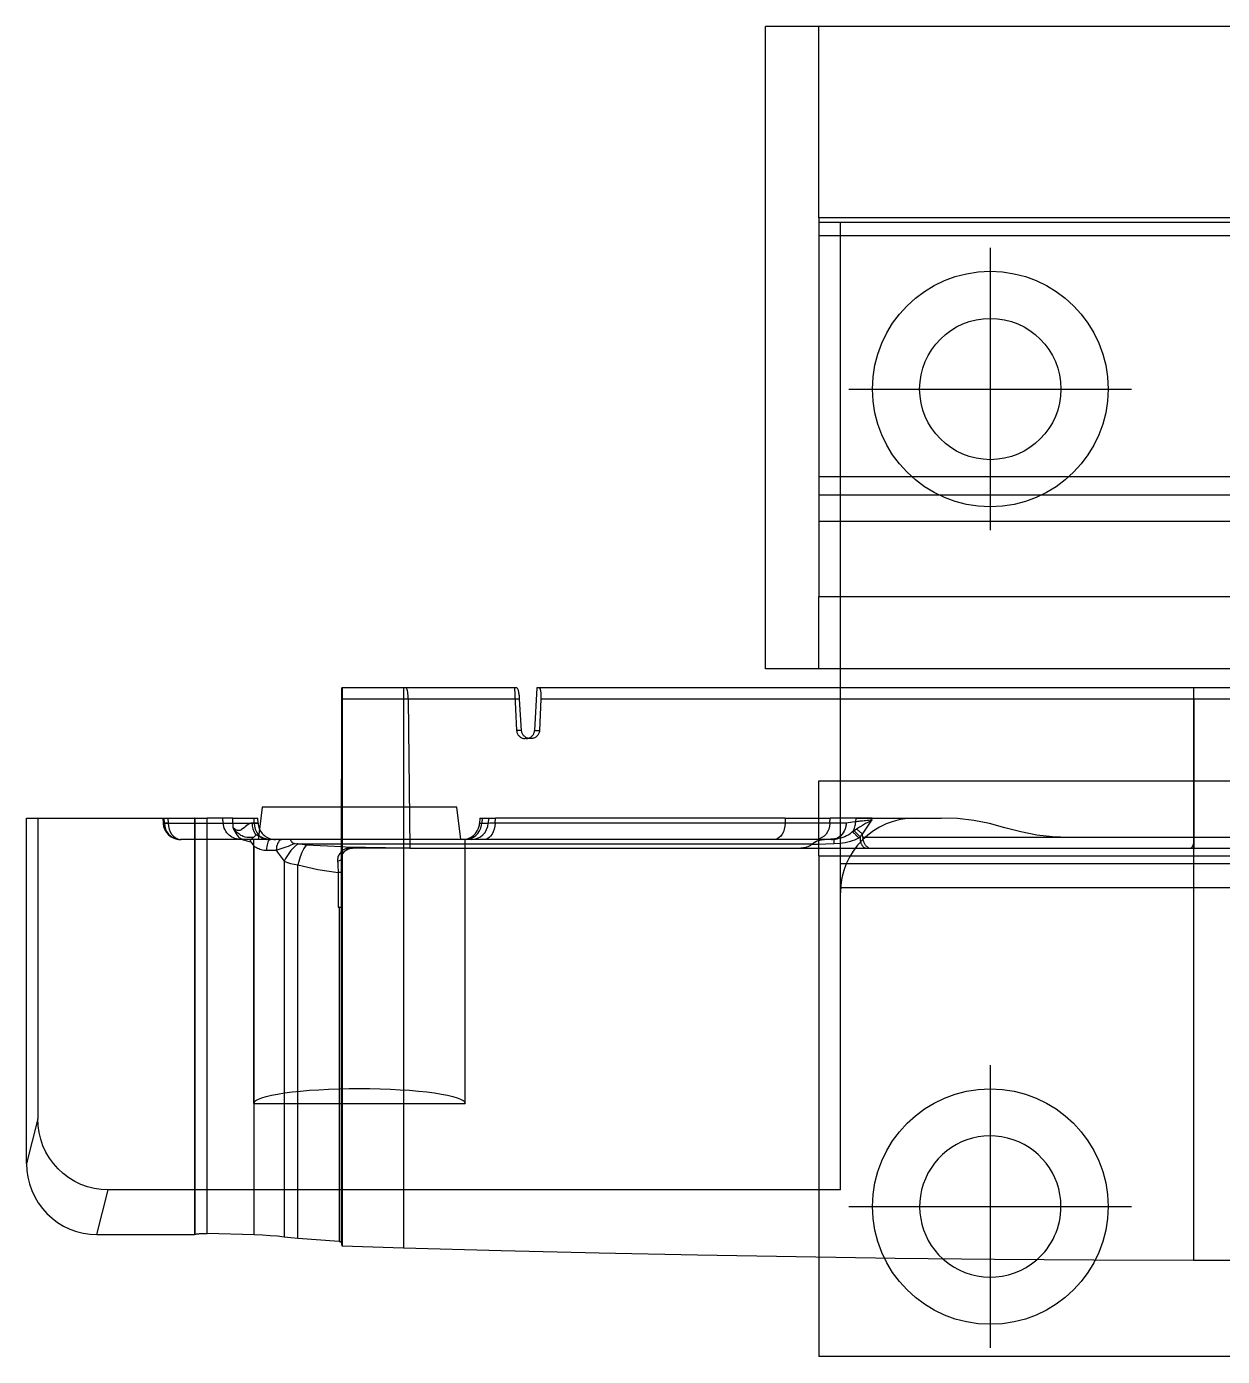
# Model space of a CAD drawing. Header units: millimetres. Extents: x 632 to 3922, y 1402 to 2001.
# Drawn here: x 3139.19 to 3167.1, y 1902.07 to 1933.12 of the extents above; entities that cross this region are included whole.
import ezdxf
from ezdxf.lldxf.tags import DXFTag

# ---------------------------------------------------------------- set-up
doc = ezdxf.new("R2010")
doc.units = ezdxf.units.MM
for name, color, linetype in [('7', 7, 'Continuous'), ('8', 8, 'Continuous'), ('CE', 1, 'CENTER'), ('H1', 2, 'HIDDEN')]:
    doc.layers.add(name, color=color, linetype=linetype)
tags = doc.linetypes.add('CENTER', pattern=[2, 1.25, -0.25, 0.25, -0.25]).pattern_tags.tags
tags[10:11] = [DXFTag(74, 4), DXFTag(75, 0), DXFTag(340, '0'), DXFTag(46, 1.0), DXFTag(50, 0.0), DXFTag(44, 0.0), DXFTag(45, 0.0)]
tags[8:9] = [DXFTag(74, 4), DXFTag(75, 0), DXFTag(340, '0'), DXFTag(46, 1.0), DXFTag(50, 0.0), DXFTag(44, 0.0), DXFTag(45, 0.0)]
tags[6:7] = [DXFTag(74, 4), DXFTag(75, 0), DXFTag(340, '0'), DXFTag(46, 1.0), DXFTag(50, 0.0), DXFTag(44, 0.0), DXFTag(45, 0.0)]
tags[4:5] = [DXFTag(74, 4), DXFTag(75, 0), DXFTag(340, '0'), DXFTag(46, 1.0), DXFTag(50, 0.0), DXFTag(44, 0.0), DXFTag(45, 0.0)]
tags = doc.linetypes.add('HIDDEN', pattern=[0.375, 0.25, -0.125]).pattern_tags.tags
tags[6:7] = [DXFTag(74, 4), DXFTag(75, 0), DXFTag(340, '0'), DXFTag(46, 1.0), DXFTag(50, 0.0), DXFTag(44, 0.0), DXFTag(45, 0.0)]
tags[4:5] = [DXFTag(74, 4), DXFTag(75, 0), DXFTag(340, '0'), DXFTag(46, 1.0), DXFTag(50, 0.0), DXFTag(44, 0.0), DXFTag(45, 0.0)]

msp = doc.modelspace()

# ---------------------------------------------------------------- linework, layer by layer
at = {"layer": '7'}
for p, q in [((3156.435, 1918.124), (3156.435, 1933.124)), ((3157.685, 1933.124), (3156.435, 1933.124)), ((3157.685, 1928.659), (3157.685, 1933.124)), ((3184.685, 1933.124), (3157.685, 1933.124)), ((3184.685, 1928.659), (3157.685, 1928.659)), ((3157.685, 1928.659), (3157.685, 1919.813)), ((3157.685, 1919.813), (3158.185, 1919.813)), ((3157.685, 1918.124), (3157.685, 1919.813)), ((3158.185, 1919.813), (3184.185, 1919.813)), ((3158.185, 1917.677), (3158.185, 1919.813)), ((3157.685, 1918.124), (3156.435, 1918.124)), ((3158.185, 1918.124), (3157.685, 1918.124)), ((3146.552, 1917.677), (3146.547, 1917.677)), ((3146.552, 1917.677), (3146.552, 1904.64)), ((3147.984, 1917.677), (3146.552, 1917.677)), ((3150.574, 1917.677), (3147.984, 1917.677)), ((3150.63, 1917.677), (3150.574, 1917.677)), ((3166.427, 1917.677), (3151.096, 1917.677)), ((3188.129, 1917.677), (3166.427, 1917.677)), ((3146.539, 1913.686), (3146.543, 1917.413)), ((3150.848, 1916.497), (3150.823, 1916.497)), ((3144.685, 1914.891), (3144.623, 1914.38)), ((3146.54, 1914.891), (3144.685, 1914.891)), ((3139.185, 1914.64), (3143.104, 1914.64)), ((3139.185, 1906.57), (3139.185, 1914.64)), ((3143.104, 1914.64), (3143.104, 1904.912)), ((3143.11, 1914.64), (3143.104, 1914.64)), ((3143.11, 1914.64), (3143.398, 1914.64)), ((3143.997, 1914.64), (3143.398, 1914.64)), ((3143.997, 1914.64), (3144.582, 1914.64)), ((3144.589, 1914.521), (3144.582, 1914.64)), ((3145.151, 1914.138), (3144.886, 1914.138)), ((3145.302, 1914.138), (3145.151, 1914.138)), ((3146.459, 1912.555), (3146.54, 1912.555)), ((3140.828, 1904.912), (3143.104, 1904.912)), ((3143.11, 1904.914), (3143.104, 1904.912)), ((3144.5, 1904.903), (3143.398, 1904.936)), ((3146.486, 1904.751), (3145.52, 1904.822)), ((3146.552, 1904.64), (3146.54, 1904.739)), ((3147.984, 1904.597), (3146.552, 1904.64)), ((3157.685, 1904.379), (3157.685, 1902.065)), ((3184.685, 1902.065), (3157.685, 1902.065))]:
    msp.add_line(p, q, dxfattribs=at)
for points in [[(3146.543, 1917.413, 0), (3146.543, 1917.439, 0), (3146.543, 1917.465, 0), (3146.543, 1917.491, 0), (3146.543, 1917.515, 0), (3146.543, 1917.539, 0), (3146.543, 1917.561, 0), (3146.544, 1917.582, 0), (3146.544, 1917.601, 0), (3146.544, 1917.618, 0), (3146.545, 1917.633, 0), (3146.545, 1917.647, 0), (3146.545, 1917.657, 0), (3146.546, 1917.666, 0), (3146.546, 1917.672, 0), (3146.547, 1917.675, 0), (3146.547, 1917.677, 0)], [(3150.574, 1917.677, 0), (3150.625, 1916.687, 0)], [(3150.696, 1917.413, 0), (3150.694, 1917.434, 0), (3150.693, 1917.455, 0), (3150.691, 1917.476, 0), (3150.689, 1917.497, 0), (3150.687, 1917.517, 0), (3150.684, 1917.536, 0), (3150.681, 1917.555, 0), (3150.677, 1917.573, 0), (3150.674, 1917.589, 0), (3150.67, 1917.605, 0), (3150.666, 1917.619, 0), (3150.662, 1917.632, 0), (3150.658, 1917.643, 0), (3150.653, 1917.653, 0), (3150.649, 1917.661, 0), (3150.644, 1917.668, 0), (3150.641, 1917.672, 0), (3150.637, 1917.674, 0), (3150.633, 1917.676, 0), (3150.63, 1917.677, 0)], [(3151.096, 1917.677, 0), (3151.045, 1916.687, 0)], [(3150.741, 1916.687, 0), (3150.696, 1917.413, 0)], [(3150.625, 1916.687, 0), (3150.627, 1916.67, 0), (3150.63, 1916.654, 0), (3150.634, 1916.637, 0), (3150.64, 1916.621, 0), (3150.647, 1916.606, 0), (3150.655, 1916.591, 0), (3150.664, 1916.577, 0), (3150.675, 1916.564, 0), (3150.686, 1916.552, 0), (3150.699, 1916.541, 0), (3150.712, 1916.531, 0), (3150.727, 1916.522, 0), (3150.742, 1916.515, 0), (3150.757, 1916.508, 0), (3150.773, 1916.503, 0), (3150.789, 1916.5, 0), (3150.806, 1916.498, 0), (3150.823, 1916.497, 0)], [(3150.859, 1916.515, 0), (3150.844, 1916.522, 0), (3150.83, 1916.531, 0), (3150.816, 1916.541, 0), (3150.804, 1916.552, 0), (3150.792, 1916.564, 0), (3150.781, 1916.577, 0), (3150.772, 1916.591, 0), (3150.763, 1916.606, 0), (3150.756, 1916.621, 0), (3150.75, 1916.637, 0), (3150.746, 1916.654, 0), (3150.743, 1916.67, 0), (3150.741, 1916.687, 0)], [(3150.848, 1916.497, 0), (3150.865, 1916.498, 0), (3150.881, 1916.5, 0), (3150.897, 1916.503, 0), (3150.913, 1916.508, 0), (3150.929, 1916.515, 0), (3150.944, 1916.522, 0), (3150.958, 1916.531, 0), (3150.971, 1916.541, 0), (3150.984, 1916.552, 0), (3150.996, 1916.564, 0), (3151.006, 1916.577, 0), (3151.016, 1916.591, 0), (3151.024, 1916.606, 0), (3151.031, 1916.622, 0), (3151.036, 1916.637, 0), (3151.041, 1916.654, 0), (3151.044, 1916.67, 0), (3151.045, 1916.687, 0)], [(3144.589, 1914.521, 0), (3144.589, 1914.518, 0)], [(3144.589, 1914.518, 0), (3144.592, 1914.485, 0), (3144.598, 1914.453, 0), (3144.607, 1914.421, 0), (3144.618, 1914.39, 0), (3144.632, 1914.36, 0), (3144.649, 1914.331, 0), (3144.667, 1914.304, 0), (3144.688, 1914.278, 0), (3144.712, 1914.254, 0), (3144.737, 1914.231, 0), (3144.765, 1914.211, 0), (3144.793, 1914.193, 0), (3144.824, 1914.177, 0), (3144.857, 1914.163, 0), (3144.89, 1914.152, 0), (3144.924, 1914.145, 0), (3144.96, 1914.14, 0), (3144.995, 1914.138, 0), (3145, 1914.138, 0)], [(3144.42, 1914.08, 0), (3144.418, 1914.083, 0), (3144.417, 1914.085, 0), (3144.415, 1914.088, 0), (3144.414, 1914.092, 0), (3144.413, 1914.095, 0), (3144.412, 1914.098, 0), (3144.412, 1914.101, 0), (3144.412, 1914.104, 0), (3144.412, 1914.108, 0), (3144.413, 1914.112, 0), (3144.414, 1914.116, 0), (3144.415, 1914.12, 0), (3144.417, 1914.123, 0), (3144.42, 1914.129, 0), (3144.423, 1914.135, 0), (3144.427, 1914.141, 0), (3144.432, 1914.146, 0), (3144.442, 1914.156, 0), (3144.452, 1914.165, 0), (3144.463, 1914.173, 0), (3144.474, 1914.181, 0)], [(3144.53, 1914.252, 0), (3144.53, 1914.251, 0), (3144.53, 1914.245, 0), (3144.528, 1914.239, 0), (3144.526, 1914.233, 0), (3144.524, 1914.227, 0), (3144.52, 1914.222, 0), (3144.515, 1914.215, 0), (3144.509, 1914.208, 0), (3144.502, 1914.201, 0), (3144.494, 1914.194, 0), (3144.485, 1914.187, 0), (3144.474, 1914.181, 0)], [(3144.42, 1914.08, 0), (3144.483, 1914, 0), (3144.496, 1913.984, 0), (3144.5, 1913.98, 0)], [(3145.434, 1914.043, 0), (3145.43, 1914.044, 0), (3145.425, 1914.044, 0), (3145.421, 1914.046, 0), (3145.417, 1914.047, 0), (3145.413, 1914.048, 0), (3145.409, 1914.051, 0), (3145.404, 1914.053, 0), (3145.4, 1914.056, 0), (3145.397, 1914.059, 0), (3145.39, 1914.065, 0), (3145.385, 1914.071, 0), (3145.38, 1914.077, 0), (3145.376, 1914.084, 0), (3145.369, 1914.095, 0), (3145.363, 1914.106, 0), (3145.358, 1914.115, 0), (3145.353, 1914.123, 0), (3145.349, 1914.128, 0), (3145.344, 1914.132, 0), (3145.337, 1914.135, 0), (3145.333, 1914.136, 0), (3145.328, 1914.137, 0), (3145.322, 1914.137, 0), (3145.316, 1914.137, 0), (3145.309, 1914.138, 0), (3145.302, 1914.138, 0)], [(3146.539, 1914.138, 0), (3146.008, 1914.138, 0), (3145.784, 1914.138, 0), (3145.302, 1914.138, 0)], [(3145.434, 1914.043, 0), (3145.458, 1914.041, 0), (3145.496, 1914.038, 0), (3145.502, 1914.037, 0)], [(3139.185, 1906.57, 0), (3139.193, 1906.409, 0), (3139.216, 1906.249, 0), (3139.255, 1906.093, 0), (3139.308, 1905.94, 0), (3139.376, 1905.794, 0), (3139.458, 1905.654, 0), (3139.553, 1905.523, 0), (3139.661, 1905.402, 0), (3139.78, 1905.292, 0), (3139.91, 1905.195, 0), (3140.048, 1905.11, 0), (3140.195, 1905.04, 0), (3140.348, 1904.984, 0), (3140.505, 1904.944, 0), (3140.666, 1904.92, 0), (3140.828, 1904.912, 0)], [(3143.11, 1904.914, 0), (3143.118, 1904.917, 0), (3143.128, 1904.92, 0), (3143.14, 1904.922, 0), (3143.154, 1904.925, 0), (3143.169, 1904.927, 0), (3143.186, 1904.929, 0), (3143.204, 1904.931, 0), (3143.223, 1904.933, 0), (3143.243, 1904.934, 0), (3143.264, 1904.935, 0), (3143.286, 1904.936, 0), (3143.308, 1904.937, 0), (3143.33, 1904.937, 0), (3143.353, 1904.937, 0), (3143.375, 1904.937, 0), (3143.398, 1904.936, 0)], [(3145.201, 1904.853, 0), (3145.046, 1904.87, 0), (3144.875, 1904.885, 0), (3144.692, 1904.896, 0), (3144.5, 1904.903, 0)], [(3145.52, 1904.822, 0), (3145.353, 1904.836, 0), (3145.201, 1904.853, 0)], [(3146.486, 1904.751, 0), (3146.497, 1904.75, 0), (3146.508, 1904.749, 0), (3146.517, 1904.748, 0), (3146.525, 1904.746, 0), (3146.531, 1904.744, 0), (3146.536, 1904.743, 0), (3146.538, 1904.741, 0), (3146.54, 1904.739, 0)], [(3166.427, 1904.303, 0), (3164.103, 1904.312, 0), (3161.782, 1904.33, 0), (3159.465, 1904.355, 0), (3157.153, 1904.388, 0), (3154.848, 1904.429, 0), (3152.55, 1904.477, 0), (3150.262, 1904.533, 0), (3147.984, 1904.597, 0)], [(3188.129, 1904.588, 0), (3185.449, 1904.516, 0), (3182.756, 1904.454, 0), (3180.051, 1904.402, 0), (3177.336, 1904.361, 0), (3174.614, 1904.331, 0), (3171.887, 1904.311, 0), (3169.157, 1904.302, 0), (3166.427, 1904.303, 0)]]:
    msp.add_polyline3d(points, dxfattribs=at)
msp.add_circle((3161.685, 1924.659), 1.65, dxfattribs=at)
msp.add_arc((3161.685, 1905.565), 1.65, 227.8719, 311.0613, dxfattribs=at)
at = {"layer": '8'}
for p, q in [((3147.984, 1917.677), (3147.984, 1904.597)), ((3166.427, 1917.677), (3166.427, 1904.303)), ((3150.741, 1916.687), (3150.625, 1916.687)), ((3143.11, 1914.64), (3143.11, 1904.914)), ((3143.398, 1904.936), (3143.398, 1914.64)), ((3144.008, 1914.413), (3143.997, 1914.64)), ((3144.5, 1904.903), (3144.5, 1913.98)), ((3144.786, 1913.887), (3145.014, 1913.887)), ((3145.201, 1913.633), (3145.201, 1904.853)), ((3145.52, 1904.822), (3145.52, 1913.543)), ((3146.539, 1913.686), (3146.539, 1913.686)), ((3146.54, 1913.365), (3146.459, 1913.365)), ((3146.459, 1913.365), (3146.459, 1912.555)), ((3146.54, 1912.555), (3146.54, 1913.365)), ((3146.486, 1912.555), (3146.486, 1904.751)), ((3146.54, 1904.739), (3146.54, 1912.555))]:
    msp.add_line(p, q, dxfattribs=at)
for points in [[(3144.449, 1914.522, 0), (3144.439, 1914.522, 0), (3144.429, 1914.52, 0), (3144.417, 1914.518, 0), (3144.406, 1914.514, 0), (3144.394, 1914.509, 0), (3144.382, 1914.503, 0), (3144.371, 1914.497, 0), (3144.356, 1914.487, 0), (3144.327, 1914.466, 0), (3144.299, 1914.442, 0), (3144.269, 1914.417, 0), (3144.239, 1914.392, 0), (3144.206, 1914.369, 0), (3144.197, 1914.363, 0), (3144.187, 1914.358, 0), (3144.177, 1914.354, 0), (3144.167, 1914.35, 0), (3144.158, 1914.348, 0), (3144.149, 1914.346, 0), (3144.141, 1914.346, 0), (3144.132, 1914.346, 0), (3144.124, 1914.346, 0), (3144.116, 1914.348, 0), (3144.107, 1914.35, 0), (3144.098, 1914.353, 0), (3144.09, 1914.357, 0), (3144.074, 1914.365, 0), (3144.06, 1914.374, 0), (3144.045, 1914.383, 0), (3144.008, 1914.413, 0)], [(3144.449, 1914.522, 0), (3144.455, 1914.452, 0), (3144.469, 1914.386, 0), (3144.491, 1914.324, 0), (3144.52, 1914.268, 0), (3144.53, 1914.252, 0)], [(3144.589, 1914.518, 0), (3144.589, 1914.518, 0), (3144.582, 1914.518, 0), (3144.566, 1914.519, 0), (3144.547, 1914.519, 0), (3144.525, 1914.52, 0), (3144.501, 1914.52, 0), (3144.476, 1914.521, 0), (3144.449, 1914.522, 0)], [(3144.474, 1914.181, 0), (3144.427, 1914.181, 0), (3144.38, 1914.183, 0), (3144.334, 1914.188, 0), (3144.288, 1914.196, 0), (3144.243, 1914.21, 0), (3144.215, 1914.221, 0), (3144.188, 1914.235, 0), (3144.162, 1914.251, 0), (3144.138, 1914.269, 0), (3144.115, 1914.288, 0), (3144.077, 1914.326, 0), (3144.043, 1914.367, 0), (3144.01, 1914.41, 0), (3144.008, 1914.413, 0)], [(3144.008, 1914.413, 0), (3144.009, 1914.41, 0), (3144.027, 1914.367, 0), (3144.046, 1914.324, 0), (3144.068, 1914.284, 0), (3144.094, 1914.246, 0), (3144.109, 1914.228, 0), (3144.126, 1914.211, 0), (3144.143, 1914.195, 0), (3144.174, 1914.172, 0), (3144.207, 1914.151, 0), (3144.241, 1914.133, 0), (3144.277, 1914.119, 0), (3144.348, 1914.096, 0), (3144.42, 1914.08, 0)], [(3144.886, 1914.138, 0), (3144.865, 1914.138, 0), (3144.844, 1914.14, 0), (3144.823, 1914.142, 0), (3144.801, 1914.146, 0), (3144.78, 1914.151, 0), (3144.758, 1914.157, 0), (3144.743, 1914.161, 0), (3144.704, 1914.175, 0), (3144.666, 1914.19, 0), (3144.627, 1914.207, 0), (3144.589, 1914.224, 0), (3144.53, 1914.252, 0)], [(3144.5, 1913.98, 0), (3144.525, 1913.964, 0), (3144.551, 1913.95, 0), (3144.577, 1913.937, 0), (3144.604, 1913.925, 0), (3144.633, 1913.914, 0), (3144.662, 1913.904, 0), (3144.692, 1913.897, 0), (3144.723, 1913.891, 0), (3144.755, 1913.888, 0), (3144.786, 1913.887, 0)], [(3144.886, 1914.138, 0), (3144.868, 1914.134, 0), (3144.851, 1914.122, 0), (3144.836, 1914.104, 0), (3144.821, 1914.079, 0), (3144.809, 1914.048, 0), (3144.799, 1914.012, 0), (3144.792, 1913.972, 0), (3144.787, 1913.93, 0), (3144.786, 1913.887, 0)], [(3145.151, 1914.138, 0), (3145.127, 1914.134, 0), (3145.104, 1914.122, 0), (3145.082, 1914.104, 0), (3145.063, 1914.079, 0), (3145.046, 1914.048, 0), (3145.032, 1914.012, 0), (3145.022, 1913.972, 0), (3145.016, 1913.93, 0), (3145.014, 1913.887, 0)], [(3145.014, 1913.887, 0), (3145.08, 1913.909, 0), (3145.149, 1913.932, 0), (3145.197, 1913.948, 0), (3145.247, 1913.966, 0), (3145.297, 1913.984, 0), (3145.331, 1913.998, 0), (3145.365, 1914.012, 0), (3145.4, 1914.027, 0), (3145.434, 1914.043, 0)], [(3145.014, 1913.887, 0), (3145.058, 1913.819, 0), (3145.104, 1913.755, 0), (3145.152, 1913.693, 0), (3145.201, 1913.633, 0)], [(3145.518, 1914.034, 0), (3145.435, 1913.961, 0), (3145.357, 1913.878, 0), (3145.289, 1913.788, 0), (3145.23, 1913.693, 0), (3145.201, 1913.633, 0)], [(3145.518, 1914.034, 0), (3145.502, 1914.037, 0)], [(3145.502, 1914.037, 0), (3145.966, 1914.037, 0), (3146.455, 1914.037, 0), (3146.539, 1914.037, 0)], [(3145.714, 1914.009, 0), (3145.615, 1914.018, 0), (3145.518, 1914.034, 0)], [(3145.714, 1914.009, 0), (3145.661, 1913.927, 0), (3145.614, 1913.833, 0), (3145.572, 1913.73, 0), (3145.539, 1913.622, 0), (3145.52, 1913.543, 0)], [(3146.539, 1913.965, 0), (3145.714, 1914.009, 0)], [(3146.539, 1913.86, 0), (3146.527, 1913.848, 0), (3146.511, 1913.83, 0), (3146.496, 1913.811, 0), (3146.483, 1913.791, 0), (3146.472, 1913.77, 0), (3146.463, 1913.748, 0), (3146.455, 1913.724, 0), (3146.45, 1913.701, 0), (3146.446, 1913.676, 0), (3146.445, 1913.652, 0), (3146.446, 1913.627, 0)], [(3145.201, 1913.633, 0), (3145.273, 1913.604, 0), (3145.349, 1913.579, 0), (3145.432, 1913.559, 0), (3145.52, 1913.543, 0)], [(3145.52, 1913.543, 0), (3145.986, 1913.439, 0), (3146.459, 1913.365, 0)], [(3146.539, 1913.686, 0), (3146.536, 1913.675, 0), (3146.529, 1913.664, 0), (3146.517, 1913.654, 0), (3146.502, 1913.645, 0), (3146.483, 1913.637, 0), (3146.462, 1913.63, 0), (3146.446, 1913.627, 0)], [(3146.446, 1913.627, 0), (3146.448, 1913.599, 0), (3146.45, 1913.57, 0), (3146.453, 1913.521, 0), (3146.455, 1913.471, 0), (3146.457, 1913.436, 0), (3146.458, 1913.4, 0), (3146.459, 1913.365, 0)], [(3146.54, 1913.365, 0), (3146.54, 1913.428, 0), (3146.54, 1913.49, 0), (3146.54, 1913.554, 0), (3146.539, 1913.615, 0), (3146.539, 1913.651, 0), (3146.539, 1913.686, 0)]]:
    msp.add_polyline3d(points, dxfattribs=at)
at = {"layer": 'CE'}
for p, q in [((3161.685, 1927.959), (3161.685, 1921.359)), ((3158.385, 1924.659), (3164.985, 1924.659)), ((3161.685, 1908.865), (3161.685, 1902.265)), ((3158.385, 1905.565), (3164.985, 1905.565))]:
    msp.add_line(p, q, dxfattribs=at)
at = {"layer": 'H1'}
for p, q in [((3157.685, 1928.559), (3158.185, 1928.559)), ((3158.185, 1928.559), (3184.185, 1928.559)), ((3158.185, 1928.245), (3158.185, 1928.559)), ((3157.685, 1928.245), (3158.185, 1928.245)), ((3158.185, 1928.245), (3184.185, 1928.245)), ((3158.185, 1919.813), (3158.185, 1928.245)), ((3157.685, 1922.617), (3158.185, 1922.617)), ((3158.185, 1922.617), (3184.185, 1922.617)), ((3157.685, 1922.186), (3158.185, 1922.186)), ((3158.185, 1922.186), (3184.185, 1922.186)), ((3157.685, 1921.57), (3158.185, 1921.57)), ((3158.185, 1921.57), (3184.185, 1921.57)), ((3184.185, 1918.124), (3158.185, 1918.124)), ((3158.185, 1914.64), (3158.185, 1917.677)), ((3148.092, 1917.413), (3146.543, 1917.413)), ((3150.696, 1917.413), (3148.092, 1917.413)), ((3148.092, 1917.413), (3148.13, 1913.937)), ((3166.435, 1917.413), (3151.191, 1917.413)), ((3193.862, 1917.413), (3166.435, 1917.413)), ((3166.435, 1917.413), (3166.439, 1913.937)), ((3151.045, 1916.687), (3151.161, 1916.687)), ((3150.966, 1916.497), (3150.848, 1916.497)), ((3157.685, 1915.511), (3158.185, 1915.511)), ((3157.685, 1913.754), (3157.685, 1915.511)), ((3158.185, 1915.511), (3184.185, 1915.511)), ((3149.229, 1914.891), (3146.54, 1914.891)), ((3149.321, 1914.138), (3149.229, 1914.891)), ((3139.445, 1914.64), (3139.445, 1907.613)), ((3142.366, 1914.64), (3142.373, 1914.515)), ((3142.401, 1914.518), (3142.394, 1914.64)), ((3142.489, 1914.518), (3142.401, 1914.518)), ((3142.482, 1914.64), (3142.489, 1914.518)), ((3142.489, 1914.518), (3144.5, 1914.518)), ((3143.398, 1914.64), (3143.398, 1914.64)), ((3143.776, 1914.518), (3143.769, 1914.64)), ((3149.812, 1914.518), (3149.963, 1914.518)), ((3149.969, 1914.64), (3149.963, 1914.518)), ((3156.894, 1914.518), (3150.121, 1914.518)), ((3156.899, 1914.64), (3150.129, 1914.64)), ((3156.899, 1914.64), (3156.894, 1914.518)), ((3157.94, 1914.518), (3157.945, 1914.64)), ((3158.32, 1914.518), (3157.94, 1914.518)), ((3158.546, 1914.64), (3157.945, 1914.64)), ((3158.185, 1913.579), (3158.185, 1914.64)), ((3158.925, 1914.64), (3160.54, 1914.64)), ((3158.925, 1914.64), (3158.925, 1914.64)), ((3144.623, 1914.38), (3144.593, 1914.138)), ((3163.512, 1914.188), (3158.707, 1914.188)), ((3166.448, 1914.188), (3163.512, 1914.188)), ((3194.554, 1914.188), (3166.448, 1914.188)), ((3144.808, 1914.138), (3142.797, 1914.138)), ((3144.493, 1907.975), (3144.493, 1914.138)), ((3146.785, 1913.937), (3146.791, 1913.937)), ((3148.13, 1913.937), (3146.791, 1913.937)), ((3148.13, 1913.937), (3166.439, 1913.937)), ((3149.421, 1907.975), (3149.421, 1914.138)), ((3157.819, 1914.138), (3157.811, 1914.138)), ((3157.835, 1914.138), (3157.819, 1914.138)), ((3157.979, 1914.138), (3157.835, 1914.138)), ((3157.979, 1914.138), (3157.979, 1914.138)), ((3166.439, 1913.937), (3193.978, 1913.937)), ((3157.685, 1913.754), (3158.185, 1913.754)), ((3157.685, 1913.754), (3157.685, 1904.379)), ((3158.185, 1913.754), (3184.185, 1913.754)), ((3158.185, 1913.579), (3184.185, 1913.579)), ((3158.185, 1912.89), (3158.185, 1913.579)), ((3158.19, 1913.017), (3184.185, 1913.017)), ((3158.185, 1905.955), (3158.185, 1912.89)), ((3144.493, 1907.975), (3149.421, 1907.975)), ((3139.445, 1907.613), (3139.185, 1906.57)), ((3140.828, 1904.912), (3141.088, 1905.955)), ((3158.185, 1905.955), (3141.088, 1905.955))]:
    msp.add_line(p, q, dxfattribs=at)
for points in [[(3148.092, 1917.413, 0), (3148.092, 1917.457, 0), (3148.09, 1917.5, 0), (3148.087, 1917.54, 0), (3148.082, 1917.577, 0), (3148.076, 1917.61, 0), (3148.068, 1917.636, 0), (3148.06, 1917.657, 0), (3148.052, 1917.67, 0), (3148.043, 1917.676, 0), (3148.04, 1917.677, 0)], [(3151.152, 1917.677, 0), (3151.156, 1917.676, 0), (3151.16, 1917.673, 0), (3151.165, 1917.669, 0), (3151.169, 1917.663, 0), (3151.172, 1917.655, 0), (3151.176, 1917.646, 0), (3151.179, 1917.634, 0), (3151.182, 1917.622, 0), (3151.184, 1917.608, 0), (3151.187, 1917.593, 0), (3151.189, 1917.577, 0), (3151.19, 1917.559, 0), (3151.191, 1917.541, 0), (3151.192, 1917.522, 0), (3151.193, 1917.502, 0), (3151.193, 1917.481, 0), (3151.193, 1917.465, 0), (3151.192, 1917.448, 0), (3151.192, 1917.43, 0), (3151.191, 1917.413, 0)], [(3166.435, 1917.413, 0), (3166.435, 1917.457, 0), (3166.435, 1917.5, 0), (3166.435, 1917.54, 0), (3166.435, 1917.577, 0), (3166.434, 1917.61, 0), (3166.434, 1917.636, 0), (3166.433, 1917.657, 0), (3166.432, 1917.67, 0), (3166.431, 1917.676, 0), (3166.431, 1917.677, 0)], [(3151.191, 1917.413, 0), (3151.161, 1916.687, 0)], [(3151.161, 1916.687, 0), (3151.16, 1916.67, 0), (3151.157, 1916.654, 0), (3151.153, 1916.637, 0), (3151.147, 1916.621, 0), (3151.14, 1916.606, 0), (3151.132, 1916.591, 0), (3151.123, 1916.577, 0), (3151.113, 1916.564, 0), (3151.101, 1916.552, 0), (3151.089, 1916.541, 0), (3151.075, 1916.531, 0), (3151.061, 1916.522, 0), (3151.047, 1916.515, 0), (3151.031, 1916.508, 0), (3151.015, 1916.503, 0), (3150.999, 1916.5, 0), (3150.982, 1916.498, 0), (3150.966, 1916.497, 0)], [(3150.894, 1916.503, 0), (3150.891, 1916.503, 0), (3150.875, 1916.508, 0), (3150.859, 1916.515, 0), (3150.859, 1916.515, 0)], [(3150.94, 1916.497, 0), (3150.924, 1916.498, 0), (3150.907, 1916.5, 0), (3150.894, 1916.503, 0)], [(3142.373, 1914.515, 0), (3142.381, 1914.515, 0), (3142.403, 1914.515, 0), (3142.44, 1914.516, 0), (3142.489, 1914.518, 0)], [(3142.401, 1914.518, 0), (3142.38, 1914.516, 0), (3142.373, 1914.515, 0)], [(3142.401, 1914.518, 0), (3142.41, 1914.449, 0), (3142.431, 1914.382, 0), (3142.462, 1914.32, 0), (3142.502, 1914.265, 0), (3142.552, 1914.218, 0), (3142.608, 1914.181, 0), (3142.669, 1914.155, 0), (3142.734, 1914.141, 0), (3142.78, 1914.138, 0)], [(3142.489, 1914.518, 0), (3142.496, 1914.449, 0), (3142.513, 1914.382, 0), (3142.538, 1914.32, 0), (3142.571, 1914.265, 0), (3142.611, 1914.218, 0), (3142.657, 1914.181, 0), (3142.707, 1914.155, 0), (3142.76, 1914.141, 0), (3142.797, 1914.138, 0)], [(3144.2, 1914.138, 0), (3144.162, 1914.139, 0), (3144.124, 1914.144, 0), (3144.087, 1914.152, 0), (3144.05, 1914.163, 0), (3144.014, 1914.178, 0), (3143.98, 1914.196, 0), (3143.947, 1914.217, 0), (3143.916, 1914.241, 0), (3143.887, 1914.267, 0), (3143.861, 1914.297, 0), (3143.838, 1914.329, 0), (3143.818, 1914.364, 0), (3143.801, 1914.4, 0), (3143.789, 1914.439, 0), (3143.78, 1914.478, 0), (3143.776, 1914.518, 0)], [(3144.5, 1914.518, 0), (3144.496, 1914.64, 0)], [(3144.5, 1914.518, 0), (3144.518, 1914.518, 0), (3144.535, 1914.519, 0), (3144.545, 1914.519, 0)], [(3144.5, 1914.518, 0), (3144.507, 1914.449, 0), (3144.524, 1914.382, 0), (3144.549, 1914.32, 0), (3144.582, 1914.265, 0), (3144.622, 1914.218, 0), (3144.643, 1914.2, 0)], [(3144.545, 1914.519, 0), (3144.551, 1914.519, 0), (3144.565, 1914.52, 0), (3144.578, 1914.52, 0), (3144.589, 1914.521, 0)], [(3149.36, 1914.138, 0), (3149.43, 1914.144, 0), (3149.498, 1914.162, 0), (3149.561, 1914.191, 0), (3149.618, 1914.232, 0), (3149.668, 1914.281, 0), (3149.708, 1914.338, 0), (3149.737, 1914.402, 0), (3149.756, 1914.47, 0), (3149.761, 1914.515, 0)], [(3149.431, 1914.138, 0), (3149.497, 1914.144, 0), (3149.561, 1914.162, 0), (3149.621, 1914.191, 0), (3149.676, 1914.232, 0), (3149.723, 1914.281, 0), (3149.761, 1914.338, 0), (3149.789, 1914.402, 0), (3149.806, 1914.469, 0), (3149.812, 1914.518, 0)], [(3149.769, 1914.64, 0), (3149.761, 1914.515, 0)], [(3150.121, 1914.518, 0), (3150.06, 1914.517, 0), (3150.003, 1914.516, 0), (3149.95, 1914.515, 0), (3149.903, 1914.515, 0), (3149.863, 1914.514, 0), (3149.829, 1914.514, 0), (3149.802, 1914.514, 0), (3149.781, 1914.514, 0), (3149.768, 1914.514, 0), (3149.761, 1914.515, 0), (3149.761, 1914.515, 0)], [(3149.762, 1914.515, 0), (3149.77, 1914.516, 0), (3149.778, 1914.516, 0), (3149.787, 1914.517, 0), (3149.798, 1914.518, 0), (3149.812, 1914.518, 0)], [(3149.769, 1914.64, 0), (3149.769, 1914.64, 0), (3149.775, 1914.64, 0), (3149.789, 1914.64, 0), (3149.809, 1914.64, 0), (3149.836, 1914.64, 0), (3149.87, 1914.64, 0), (3149.91, 1914.64, 0), (3149.956, 1914.64, 0), (3150.009, 1914.64, 0), (3150.066, 1914.64, 0), (3150.129, 1914.64, 0)], [(3149.819, 1914.64, 0), (3149.812, 1914.518, 0)], [(3150.121, 1914.518, 0), (3150.115, 1914.449, 0), (3150.101, 1914.382, 0), (3150.08, 1914.32, 0), (3150.053, 1914.265, 0), (3150.019, 1914.218, 0), (3149.981, 1914.181, 0), (3149.94, 1914.155, 0), (3149.896, 1914.141, 0), (3149.864, 1914.138, 0)], [(3150.121, 1914.518, 0), (3150.129, 1914.64, 0)], [(3156.894, 1914.518, 0), (3156.888, 1914.449, 0), (3156.874, 1914.382, 0), (3156.853, 1914.32, 0), (3156.825, 1914.265, 0), (3156.792, 1914.218, 0), (3156.754, 1914.181, 0), (3156.712, 1914.155, 0), (3156.669, 1914.141, 0), (3156.637, 1914.138, 0)], [(3157.94, 1914.518, 0), (3157.465, 1914.518, 0), (3156.894, 1914.518, 0)], [(3156.899, 1914.64, 0), (3157.47, 1914.64, 0), (3157.945, 1914.64, 0)], [(3157.94, 1914.518, 0), (3157.932, 1914.449, 0), (3157.914, 1914.382, 0), (3157.886, 1914.32, 0), (3157.849, 1914.265, 0), (3157.805, 1914.218, 0), (3157.754, 1914.181, 0), (3157.699, 1914.155, 0), (3157.641, 1914.141, 0), (3157.6, 1914.138, 0)], [(3158.32, 1914.518, 0), (3158.312, 1914.449, 0), (3158.293, 1914.382, 0), (3158.265, 1914.32, 0), (3158.229, 1914.265, 0), (3158.185, 1914.218, 0), (3158.134, 1914.181, 0), (3158.079, 1914.155, 0), (3158.065, 1914.15, 0)], [(3158.32, 1914.518, 0), (3158.317, 1914.485, 0), (3158.312, 1914.452, 0), (3158.304, 1914.419, 0), (3158.295, 1914.387, 0), (3158.283, 1914.356, 0), (3158.268, 1914.327, 0), (3158.252, 1914.298, 0), (3158.234, 1914.272, 0), (3158.213, 1914.248, 0), (3158.192, 1914.225, 0), (3158.168, 1914.205, 0), (3158.144, 1914.187, 0), (3158.118, 1914.172, 0), (3158.091, 1914.16, 0), (3158.067, 1914.151, 0)], [(3158.54, 1914.549, 0), (3158.468, 1914.542, 0), (3158.32, 1914.52, 0)], [(3158.32, 1914.52, 0), (3158.32, 1914.518, 0)], [(3158.471, 1914.32, 0), (3158.472, 1914.321, 0), (3158.488, 1914.348, 0), (3158.501, 1914.375, 0), (3158.513, 1914.404, 0), (3158.522, 1914.433, 0), (3158.53, 1914.462, 0), (3158.535, 1914.491, 0), (3158.538, 1914.52, 0), (3158.54, 1914.549, 0)], [(3158.546, 1914.64, 0), (3158.54, 1914.549, 0)], [(3158.922, 1914.589, 0), (3158.883, 1914.586, 0), (3158.845, 1914.583, 0), (3158.808, 1914.58, 0), (3158.772, 1914.577, 0), (3158.737, 1914.574, 0), (3158.703, 1914.57, 0), (3158.671, 1914.567, 0), (3158.641, 1914.564, 0), (3158.612, 1914.56, 0), (3158.586, 1914.557, 0), (3158.562, 1914.553, 0), (3158.54, 1914.549, 0)], [(3158.546, 1914.64, 0), (3158.563, 1914.639, 0), (3158.582, 1914.639, 0), (3158.603, 1914.639, 0), (3158.625, 1914.638, 0), (3158.656, 1914.638, 0), (3158.689, 1914.638, 0), (3158.724, 1914.638, 0), (3158.762, 1914.637, 0), (3158.801, 1914.637, 0), (3158.84, 1914.638, 0), (3158.868, 1914.638, 0), (3158.896, 1914.638, 0), (3158.925, 1914.64, 0)], [(3158.546, 1914.64, 0), (3158.546, 1914.64, 0)], [(3158.561, 1914.64, 0), (3158.546, 1914.64, 0)], [(3158.895, 1914.64, 0), (3158.883, 1914.64, 0), (3158.842, 1914.64, 0), (3158.801, 1914.64, 0), (3158.762, 1914.64, 0), (3158.724, 1914.64, 0), (3158.689, 1914.64, 0), (3158.655, 1914.64, 0), (3158.622, 1914.64, 0), (3158.601, 1914.64, 0), (3158.582, 1914.64, 0), (3158.563, 1914.64, 0), (3158.561, 1914.64, 0)], [(3158.922, 1914.587, 0), (3158.921, 1914.587, 0), (3158.921, 1914.587, 0), (3158.92, 1914.587, 0), (3158.92, 1914.587, 0), (3158.919, 1914.587, 0), (3158.917, 1914.586, 0), (3158.916, 1914.585, 0), (3158.914, 1914.584, 0), (3158.909, 1914.582, 0), (3158.839, 1914.546, 0), (3158.771, 1914.508, 0), (3158.699, 1914.468, 0), (3158.63, 1914.426, 0), (3158.564, 1914.383, 0)], [(3158.702, 1914.26, 0), (3158.922, 1914.586, 0)], [(3158.925, 1914.64, 0), (3158.895, 1914.64, 0)], [(3158.922, 1914.589, 0), (3158.924, 1914.624, 0)], [(3158.924, 1914.624, 0), (3158.925, 1914.64, 0)], [(3158.925, 1914.64, 0), (3158.925, 1914.64, 0)], [(3162.026, 1914.414, 0), (3161.666, 1914.511, 0), (3161.3, 1914.581, 0), (3160.921, 1914.625, 0), (3160.54, 1914.64, 0)], [(3144.643, 1914.2, 0), (3144.691, 1914.167, 0), (3144.743, 1914.147, 0), (3144.796, 1914.138, 0), (3144.808, 1914.138, 0)], [(3158.049, 1914.15, 0), (3157.875, 1914.14, 0), (3157.808, 1914.137, 0)], [(3158.05, 1914.149, 0), (3157.835, 1914.138, 0)], [(3158.065, 1914.15, 0), (3158.006, 1914.139, 0), (3157.979, 1914.138, 0)], [(3157.979, 1914.138, 0), (3157.979, 1914.138, 0), (3158.003, 1914.142, 0), (3158.05, 1914.149, 0)], [(3158.031, 1914.142, 0), (3158.007, 1914.139, 0), (3157.979, 1914.138, 0)], [(3158.067, 1914.151, 0), (3158.063, 1914.15, 0), (3158.035, 1914.143, 0), (3158.031, 1914.142, 0)], [(3158.032, 1914.142, 0), (3158.117, 1914.157, 0)], [(3158.04, 1914.043, 0), (3158.174, 1914.051, 0), (3158.236, 1914.058, 0), (3158.297, 1914.068, 0), (3158.358, 1914.081, 0), (3158.418, 1914.096, 0), (3158.469, 1914.112, 0), (3158.518, 1914.131, 0), (3158.567, 1914.152, 0), (3158.615, 1914.176, 0)], [(3158.04, 1914.043, 0), (3158.04, 1914.076, 0), (3158.041, 1914.104, 0), (3158.043, 1914.126, 0), (3158.045, 1914.141, 0), (3158.047, 1914.149, 0), (3158.049, 1914.15, 0)], [(3158.084, 1914.153, 0), (3158.049, 1914.15, 0)], [(3158.049, 1914.15, 0), (3158.05, 1914.149, 0)], [(3158.084, 1914.152, 0), (3158.05, 1914.149, 0)], [(3158.118, 1914.157, 0), (3158.099, 1914.154, 0), (3158.084, 1914.152, 0)], [(3158.115, 1914.156, 0), (3158.089, 1914.153, 0), (3158.084, 1914.153, 0)], [(3158.118, 1914.157, 0), (3158.115, 1914.156, 0)], [(3158.471, 1914.32, 0), (3158.438, 1914.292, 0), (3158.403, 1914.266, 0), (3158.366, 1914.242, 0), (3158.327, 1914.221, 0), (3158.285, 1914.201, 0), (3158.241, 1914.185, 0), (3158.195, 1914.172, 0), (3158.149, 1914.162, 0), (3158.118, 1914.157, 0)], [(3158.504, 1914.343, 0), (3158.471, 1914.32, 0), (3158.471, 1914.32, 0)], [(3158.615, 1914.176, 0), (3158.603, 1914.187, 0), (3158.592, 1914.198, 0), (3158.58, 1914.21, 0), (3158.569, 1914.221, 0), (3158.558, 1914.231, 0), (3158.547, 1914.242, 0), (3158.537, 1914.252, 0), (3158.528, 1914.261, 0), (3158.518, 1914.27, 0), (3158.51, 1914.279, 0), (3158.502, 1914.288, 0), (3158.494, 1914.295, 0), (3158.488, 1914.302, 0), (3158.481, 1914.309, 0), (3158.476, 1914.315, 0), (3158.471, 1914.32, 0)], [(3158.564, 1914.383, 0), (3158.504, 1914.343, 0)], [(3158.648, 1914.202, 0), (3158.616, 1914.232, 0), (3158.586, 1914.26, 0), (3158.559, 1914.286, 0), (3158.535, 1914.31, 0), (3158.516, 1914.33, 0), (3158.504, 1914.343, 0)], [(3158.7, 1914.264, 0), (3158.684, 1914.277, 0), (3158.668, 1914.291, 0), (3158.653, 1914.304, 0), (3158.638, 1914.316, 0), (3158.624, 1914.329, 0), (3158.61, 1914.341, 0), (3158.597, 1914.352, 0), (3158.586, 1914.363, 0), (3158.579, 1914.369, 0), (3158.573, 1914.374, 0), (3158.564, 1914.383, 0)], [(3158.615, 1914.176, 0), (3158.631, 1914.184, 0), (3158.631, 1914.184, 0)], [(3158.631, 1914.184, 0), (3158.631, 1914.184, 0), (3158.648, 1914.202, 0)], [(3158.648, 1914.202, 0), (3158.647, 1914.185, 0), (3158.646, 1914.168, 0), (3158.646, 1914.15, 0), (3158.647, 1914.133, 0), (3158.649, 1914.116, 0), (3158.652, 1914.1, 0), (3158.655, 1914.084, 0), (3158.659, 1914.069, 0), (3158.664, 1914.054, 0), (3158.669, 1914.04, 0), (3158.675, 1914.027, 0), (3158.682, 1914.014, 0), (3158.689, 1914.003, 0), (3158.697, 1913.99, 0), (3158.707, 1913.979, 0), (3158.717, 1913.969, 0), (3158.727, 1913.961, 0), (3158.74, 1913.953, 0), (3158.753, 1913.946, 0), (3158.766, 1913.941, 0), (3158.78, 1913.938, 0), (3158.796, 1913.937, 0)], [(3158.648, 1914.202, 0), (3158.699, 1914.262, 0)], [(3158.707, 1914.188, 0), (3158.702, 1914.26, 0)], [(3158.707, 1914.188, 0), (3158.707, 1914.186, 0), (3158.707, 1914.184, 0), (3158.707, 1914.18, 0), (3158.706, 1914.169, 0), (3158.706, 1914.158, 0), (3158.706, 1914.148, 0), (3158.707, 1914.138, 0)], [(3163.512, 1914.188, 0), (3163.14, 1914.202, 0), (3162.769, 1914.243, 0), (3162.395, 1914.314, 0), (3162.026, 1914.414, 0)], [(3166.438, 1914.074, 0), (3166.44, 1914.084, 0), (3166.443, 1914.103, 0), (3166.444, 1914.117, 0), (3166.446, 1914.131, 0), (3166.447, 1914.145, 0), (3166.447, 1914.156, 0), (3166.448, 1914.166, 0), (3166.448, 1914.177, 0), (3166.448, 1914.188, 0)], [(3142.797, 1914.138, 0), (3142.789, 1914.138, 0), (3142.782, 1914.138, 0), (3142.777, 1914.138, 0), (3142.775, 1914.138, 0)], [(3144.957, 1914.138, 0), (3144.931, 1914.138, 0), (3144.896, 1914.138, 0), (3144.855, 1914.138, 0), (3144.808, 1914.138, 0)], [(3145, 1914.138, 0), (3144.983, 1914.138, 0), (3144.96, 1914.138, 0), (3144.957, 1914.138, 0)], [(3157.811, 1914.138, 0), (3156.829, 1914.138, 0), (3154.837, 1914.138, 0), (3152.851, 1914.138, 0), (3151.861, 1914.138, 0), (3149.99, 1914.138, 0), (3148.126, 1914.138, 0), (3147.068, 1914.138, 0), (3146.539, 1914.138, 0)], [(3146.539, 1914.037, 0), (3148.085, 1914.037, 0), (3148.576, 1914.037, 0), (3150.546, 1914.037, 0), (3152.284, 1914.037, 0), (3154.028, 1914.037, 0), (3155.779, 1914.037, 0), (3157.535, 1914.037, 0)], [(3148, 1913.937, 0), (3147.562, 1913.94, 0), (3146.637, 1913.961, 0), (3146.539, 1913.965, 0)], [(3146.8, 1913.95, 0), (3146.788, 1913.95, 0), (3146.777, 1913.949, 0), (3146.765, 1913.949, 0), (3146.749, 1913.948, 0), (3146.734, 1913.946, 0), (3146.718, 1913.944, 0), (3146.703, 1913.941, 0), (3146.686, 1913.937, 0), (3146.67, 1913.933, 0), (3146.654, 1913.928, 0), (3146.639, 1913.922, 0), (3146.612, 1913.91, 0), (3146.587, 1913.896, 0), (3146.564, 1913.88, 0), (3146.543, 1913.863, 0), (3146.539, 1913.86, 0)], [(3146.539, 1913.686, 0), (3146.54, 1913.71, 0), (3146.543, 1913.733, 0), (3146.548, 1913.756, 0), (3146.555, 1913.778, 0), (3146.564, 1913.799, 0), (3146.575, 1913.819, 0), (3146.588, 1913.838, 0), (3146.602, 1913.855, 0), (3146.618, 1913.872, 0), (3146.636, 1913.887, 0), (3146.65, 1913.896, 0), (3146.664, 1913.905, 0), (3146.679, 1913.913, 0), (3146.689, 1913.918, 0), (3146.7, 1913.922, 0), (3146.707, 1913.924, 0), (3146.715, 1913.927, 0), (3146.722, 1913.929, 0), (3146.729, 1913.93, 0), (3146.735, 1913.932, 0), (3146.742, 1913.933, 0), (3146.749, 1913.934, 0), (3146.753, 1913.935, 0), (3146.756, 1913.935, 0), (3146.759, 1913.935, 0), (3146.763, 1913.936, 0), (3146.769, 1913.936, 0), (3146.774, 1913.937, 0), (3146.78, 1913.937, 0), (3146.785, 1913.937, 0)], [(3146.539, 1913.686, 0), (3146.54, 1913.711, 0), (3146.544, 1913.736, 0), (3146.551, 1913.761, 0), (3146.559, 1913.784, 0), (3146.57, 1913.807, 0), (3146.583, 1913.828, 0), (3146.598, 1913.847, 0), (3146.615, 1913.865, 0), (3146.634, 1913.882, 0), (3146.653, 1913.896, 0), (3146.675, 1913.908, 0), (3146.697, 1913.918, 0), (3146.719, 1913.926, 0), (3146.743, 1913.932, 0), (3146.767, 1913.936, 0), (3146.791, 1913.937, 0)], [(3146.785, 1913.937, 0), (3146.791, 1913.939, 0), (3146.798, 1913.946, 0), (3146.8, 1913.95, 0)], [(3157.455, 1913.981, 0), (3157.424, 1913.967, 0), (3157.392, 1913.956, 0), (3157.359, 1913.947, 0), (3157.326, 1913.941, 0), (3157.293, 1913.938, 0), (3157.26, 1913.937, 0)], [(3157.527, 1914.03, 0), (3157.506, 1914.012, 0), (3157.483, 1913.997, 0), (3157.459, 1913.984, 0)], [(3157.784, 1914.135, 0), (3157.733, 1914.128, 0), (3157.698, 1914.119, 0), (3157.664, 1914.109, 0), (3157.631, 1914.096, 0), (3157.604, 1914.083, 0), (3157.578, 1914.068, 0), (3157.552, 1914.05, 0), (3157.527, 1914.03, 0)], [(3157.527, 1914.03, 0), (3157.653, 1914.033, 0), (3158.04, 1914.043, 0)], [(3157.535, 1914.037, 0), (3157.527, 1914.03, 0)], [(3157.527, 1914.03, 0), (3157.527, 1914.03, 0)], [(3157.535, 1914.037, 0), (3157.549, 1914.05, 0), (3157.564, 1914.062, 0), (3157.579, 1914.073, 0), (3157.604, 1914.087, 0), (3157.629, 1914.1, 0), (3157.667, 1914.115, 0), (3157.706, 1914.126, 0), (3157.747, 1914.133, 0), (3157.788, 1914.137, 0), (3157.811, 1914.138, 0)], [(3157.808, 1914.137, 0), (3157.784, 1914.135, 0)], [(3157.835, 1914.138, 0), (3157.808, 1914.137, 0)], [(3158.707, 1914.138, 0), (3158.709, 1914.13, 0), (3158.711, 1914.123, 0), (3158.713, 1914.116, 0), (3158.716, 1914.109, 0), (3158.723, 1914.095, 0), (3158.729, 1914.082, 0)], [(3158.729, 1914.082, 0), (3158.735, 1914.068, 0), (3158.741, 1914.054, 0), (3158.748, 1914.04, 0), (3158.756, 1914.027, 0), (3158.764, 1914.014, 0), (3158.774, 1914.002, 0)], [(3158.774, 1914.002, 0), (3158.782, 1913.991, 0), (3158.792, 1913.981, 0), (3158.803, 1913.972, 0), (3158.815, 1913.963, 0), (3158.827, 1913.954, 0), (3158.841, 1913.947, 0)], [(3158.841, 1913.947, 0), (3158.836, 1913.944, 0), (3158.831, 1913.941, 0), (3158.827, 1913.939, 0), (3158.822, 1913.937, 0), (3158.817, 1913.937, 0)], [(3166.36, 1913.937, 0), (3166.368, 1913.938, 0), (3166.375, 1913.941, 0), (3166.383, 1913.945, 0), (3166.391, 1913.952, 0), (3166.398, 1913.961, 0), (3166.404, 1913.971, 0), (3166.409, 1913.979, 0), (3166.413, 1913.988, 0), (3166.417, 1913.997, 0), (3166.423, 1914.012, 0), (3166.428, 1914.028, 0), (3166.431, 1914.04, 0), (3166.434, 1914.052, 0), (3166.437, 1914.065, 0), (3166.438, 1914.074, 0)], [(3144.493, 1907.975, 0), (3144.505, 1908.008, 0), (3144.539, 1908.042, 0), (3144.597, 1908.074, 0), (3144.677, 1908.106, 0), (3144.779, 1908.137, 0), (3144.902, 1908.166, 0), (3145.045, 1908.193, 0), (3145.206, 1908.218, 0), (3145.385, 1908.241, 0), (3145.579, 1908.262, 0), (3145.787, 1908.28, 0), (3146.006, 1908.294, 0), (3146.235, 1908.306, 0), (3146.472, 1908.314, 0), (3146.713, 1908.319, 0), (3146.957, 1908.321, 0), (3147.201, 1908.319, 0), (3147.442, 1908.314, 0), (3147.679, 1908.306, 0), (3147.908, 1908.294, 0), (3148.127, 1908.28, 0), (3148.335, 1908.262, 0), (3148.529, 1908.241, 0), (3148.708, 1908.218, 0), (3148.869, 1908.193, 0), (3149.012, 1908.166, 0), (3149.135, 1908.137, 0), (3149.237, 1908.106, 0), (3149.317, 1908.074, 0), (3149.375, 1908.042, 0), (3149.409, 1908.008, 0), (3149.421, 1907.975, 0)], [(3141.088, 1905.955, 0), (3140.925, 1905.963, 0), (3140.764, 1905.987, 0), (3140.607, 1906.027, 0), (3140.454, 1906.083, 0), (3140.308, 1906.153, 0), (3140.169, 1906.238, 0), (3140.039, 1906.336, 0), (3139.92, 1906.446, 0), (3139.812, 1906.567, 0), (3139.717, 1906.698, 0), (3139.635, 1906.837, 0), (3139.567, 1906.984, 0), (3139.514, 1907.136, 0), (3139.475, 1907.293, 0), (3139.452, 1907.452, 0), (3139.445, 1907.613, 0)]]:
    msp.add_polyline3d(points, dxfattribs=at)
for centre in [(3161.685, 1924.659), (3161.685, 1905.565)]:
    msp.add_circle(centre, 2.75, dxfattribs=at)
for centre, radius, start, end in [((3142.774, 1914.539), 0.402, 183.3878, 270), ((3149.562, 1914.539), 0.402, 270, 357), ((3159.935, 1912.89), 1.75, 90, 180), ((3161.685, 1905.565), 1.65, 0, 227.8719), ((3161.685, 1905.565), 1.65, 311.0613, 0)]:
    msp.add_arc(centre, radius, start, end, dxfattribs=at)

doc.saveas('drawing.dxf')
